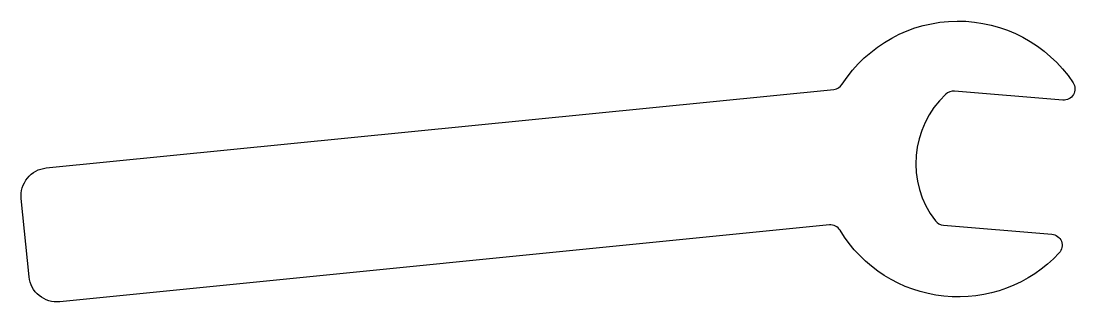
# Model space of a CAD drawing. Header units: inches. Extents: x 0 to 94, y 0 to 25.1.
import ezdxf

# ---------------------------------------------------------------- set-up
doc = ezdxf.new("R2010")
doc.units = ezdxf.units.IN
doc.header["$MEASUREMENT"] = 0

msp = doc.modelspace()

# ---------------------------------------------------------------- linework, layer by layer
msp.add_lwpolyline([(72.112, 6.862), (3.439, 0.008, -0.414214), (0.703, 2.248), (0.008, 9.213, -0.414214), (2.248, 11.949), (72.516, 18.962, 0.228534), (73.257, 19.416, -0.540821), (93.853, 19.552, -0.62641), (92.938, 18.003), (83.264, 18.795, 0.211849), (82.498, 18.528, 0.385419), (81.572, 7.224, 0.211849), (82.284, 6.836), (91.958, 6.043, -0.62641), (92.609, 4.365, -0.498169), (73.067, 6.384, 0.2894)], format="xyb", close=True)

doc.saveas('drawing.dxf')
